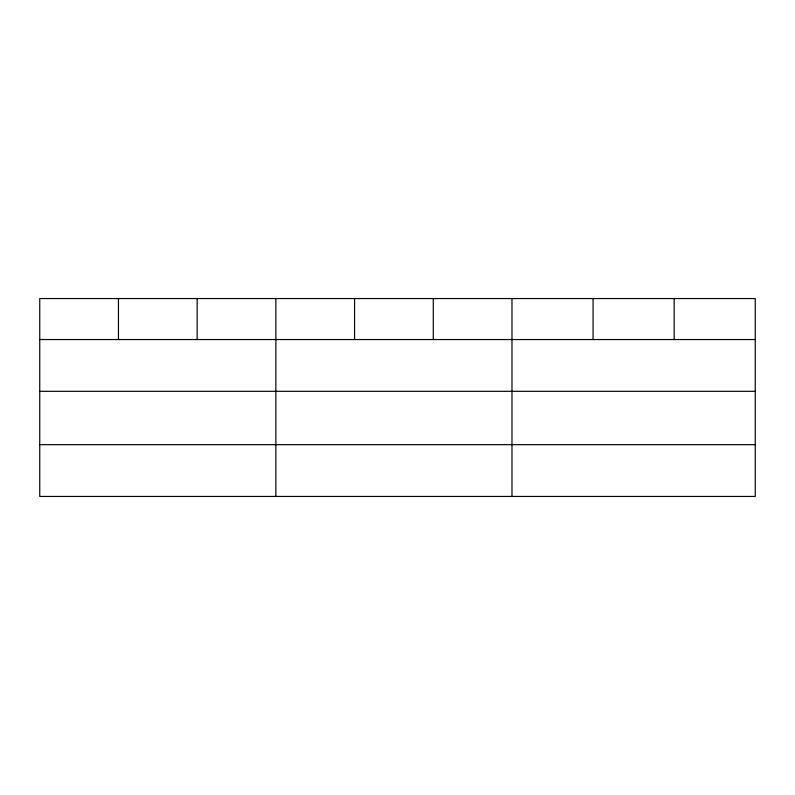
<?xml version="1.0" encoding="UTF-8"?>
<svg xmlns="http://www.w3.org/2000/svg" width="795" height="795" viewBox="0 0 795 795"><rect width="100%" height="100%" fill="white"/><g stroke="black" fill="none" stroke-linecap="round" stroke-linejoin="round"><path stroke-width="1.19" d="M755.25 391.319L755.25 298.552L39.75 298.552L39.75 496.448L755.25 496.448L755.25 391.319L39.75 391.319M39.75 339.545L755.25 339.545M39.75 444.663L755.25 444.663M674.16 298.552L674.16 339.545M593.07 298.552L593.07 339.545M511.98 298.552L511.98 496.448M433.275 298.552L433.275 339.545M354.57 298.552L354.57 339.545M275.865 298.552L275.865 496.448M197.16 298.552L197.16 339.545M118.455 298.552L118.455 339.545"/></g></svg>
